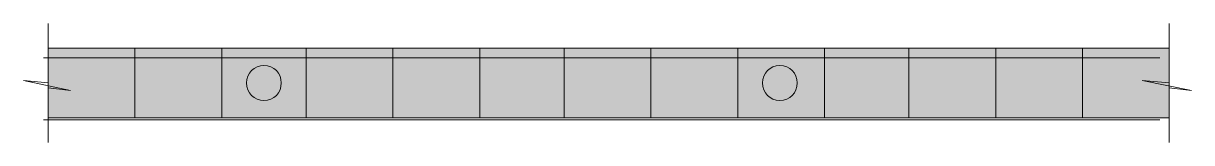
# Model space of a CAD drawing. Header units: metres. Extents: x 1 to 566, y 107 to 164.
import ezdxf

# ---------------------------------------------------------------- set-up
doc = ezdxf.new("R2010")
doc.units = ezdxf.units.M
for name, color, linetype, true_color in [('FILL_RED_FF0000', 7, 'Continuous', 0xff0000), ('FILL_WHITE_FFFFFF', 7, 'Continuous', 0xffffff), ('FILL_YELLOW_FFFF00', 7, 'Continuous', 0xffff00), ('STROKE_BLACK_000000', 7, 'Continuous', 0x000000)]:
    doc.layers.add(name, color=color, linetype=linetype, true_color=true_color)

msp = doc.modelspace()

# ---------------------------------------------------------------- hatches: boundary and pattern name
at = {"layer": 'FILL_RED_FF0000', "true_color": 0xff0000}
h = msp.add_hatch(color=7, dxfattribs=at)
h.dxf.hatch_style = 1
h.paths.add_polyline_path([(54.81, 118.8), (54.81, 152.4), (96.81, 152.4), (96.81, 118.8), (54.81, 118.8)])
h = msp.add_hatch(color=7, dxfattribs=at)
h.dxf.hatch_style = 1
h.paths.add_polyline_path([(137.61, 152.4), (179.61, 152.4), (179.61, 118.8), (137.61, 118.8), (137.61, 152.4)])
h = msp.add_hatch(color=7, dxfattribs=at)
h.dxf.hatch_style = 1
h.paths.add_polyline_path([(221.61, 118.8), (221.61, 152.4), (262.41, 152.4), (262.41, 118.8), (221.61, 118.8)])
h = msp.add_hatch(color=7, dxfattribs=at)
h.dxf.hatch_style = 1
h.paths.add_polyline_path([(304.41, 118.8), (304.41, 152.4), (346.41, 152.4), (346.41, 118.8), (304.41, 118.8)])
h = msp.add_hatch(color=7, dxfattribs=at)
h.dxf.hatch_style = 1
h.paths.add_polyline_path([(388.41, 118.8), (388.41, 152.4), (429.21, 152.4), (429.21, 118.8), (388.41, 118.8)])
h = msp.add_hatch(color=7, dxfattribs=at)
h.dxf.hatch_style = 1
h.paths.add_polyline_path([(471.21, 118.8), (471.21, 152.4), (513.21, 152.4), (513.21, 118.8), (471.21, 118.8)])
at = {"layer": 'FILL_WHITE_FFFFFF', "true_color": 0xffffff}
h = msp.add_hatch(color=7, dxfattribs=at)
h.dxf.hatch_style = 1
h.paths.add_polyline_path([(54.81, 118.8), (12.81, 118.8), (12.81, 152.4), (54.81, 152.4), (54.81, 118.8)])
h = msp.add_hatch(color=7, dxfattribs=at)
h.dxf.hatch_style = 1
h.paths.add_polyline_path([(137.61, 152.4), (137.61, 118.8), (96.81, 118.8), (96.81, 152.4), (137.61, 152.4)])
h = msp.add_hatch(color=7, dxfattribs=at)
h.dxf.hatch_style = 1
h.paths.add_polyline_path([(221.61, 152.4), (221.61, 118.8), (179.61, 118.8), (179.61, 152.4), (221.61, 152.4)])
h = msp.add_hatch(color=7, dxfattribs=at)
h.dxf.hatch_style = 1
h.paths.add_polyline_path([(304.41, 152.4), (304.41, 118.8), (262.41, 118.8), (262.41, 152.4), (304.41, 152.4)])
h = msp.add_hatch(color=7, dxfattribs=at)
h.dxf.hatch_style = 1
h.paths.add_polyline_path([(388.41, 152.4), (388.41, 118.8), (346.41, 118.8), (346.41, 152.4), (388.41, 152.4)])
h = msp.add_hatch(color=7, dxfattribs=at)
h.dxf.hatch_style = 1
h.paths.add_polyline_path([(471.21, 152.4), (471.21, 118.8), (429.21, 118.8), (429.21, 152.4), (471.21, 152.4)])
h = msp.add_hatch(color=7, dxfattribs=at)
h.dxf.hatch_style = 1
h.paths.add_polyline_path([(555.21, 152.4), (555.21, 118.8), (513.21, 118.8), (513.21, 152.4), (555.21, 152.4)])
at = {"layer": 'FILL_YELLOW_FFFF00', "true_color": 0xffff00}
h = msp.add_hatch(color=7, dxfattribs=at)
h.dxf.hatch_style = 1
h.paths.add_polyline_path([(125.45, 133.86), (124.97, 132.26), (124.22, 130.83), (123.21, 129.6), (121.98, 128.59), (120.55, 127.84), (118.95, 127.36), (117.21, 127.2), (115.47, 127.36), (113.87, 127.84), (112.44, 128.59), (111.21, 129.6), (110.2, 130.83), (109.45, 132.26), (108.97, 133.86), (108.81, 135.6), (108.97, 137.34), (109.45, 138.94), (110.2, 140.37), (111.21, 141.6), (112.44, 142.61), (113.87, 143.36), (115.47, 143.84), (117.21, 144), (118.95, 143.84), (120.55, 143.36), (121.98, 142.61), (123.21, 141.6), (124.22, 140.37), (124.97, 138.94), (125.45, 137.34), (125.61, 135.6), (125.45, 133.86)])
h = msp.add_hatch(color=7, dxfattribs=at)
h.dxf.hatch_style = 1
h.paths.add_polyline_path([(375.05, 133.86), (374.57, 132.26), (373.82, 130.83), (372.81, 129.6), (371.58, 128.59), (370.15, 127.84), (368.55, 127.36), (366.81, 127.2), (365.07, 127.36), (363.47, 127.84), (362.04, 128.59), (360.81, 129.6), (359.8, 130.83), (359.05, 132.26), (358.57, 133.86), (358.41, 135.6), (358.57, 137.34), (359.05, 138.94), (359.8, 140.37), (360.81, 141.6), (362.04, 142.61), (363.47, 143.36), (365.07, 143.84), (366.81, 144), (368.55, 143.84), (370.15, 143.36), (371.58, 142.61), (372.81, 141.6), (373.82, 140.37), (374.57, 138.94), (375.05, 137.34), (375.21, 135.6), (375.05, 133.86)])

# ---------------------------------------------------------------- linework, layer by layer
at = {"layer": 'FILL_RED_FF0000', "lineweight": 0, "true_color": 0xff0000}
for points in [[(54.81, 118.8), (54.81, 152.4), (96.81, 152.4), (96.81, 118.8)], [(137.61, 152.4), (179.61, 152.4), (179.61, 118.8), (137.61, 118.8)], [(221.61, 118.8), (221.61, 152.4), (262.41, 152.4), (262.41, 118.8)], [(304.41, 118.8), (304.41, 152.4), (346.41, 152.4), (346.41, 118.8)], [(388.41, 118.8), (388.41, 152.4), (429.21, 152.4), (429.21, 118.8)], [(471.21, 118.8), (471.21, 152.4), (513.21, 152.4), (513.21, 118.8)]]:
    msp.add_lwpolyline(points, close=True, dxfattribs=at)
at = {"layer": 'FILL_WHITE_FFFFFF', "lineweight": 0, "true_color": 0xffffff}
for points in [[(54.81, 118.8), (12.81, 118.8), (12.81, 152.4), (54.81, 152.4)], [(137.61, 152.4), (137.61, 118.8), (96.81, 118.8), (96.81, 152.4)], [(221.61, 152.4), (221.61, 118.8), (179.61, 118.8), (179.61, 152.4)], [(304.41, 152.4), (304.41, 118.8), (262.41, 118.8), (262.41, 152.4)], [(388.41, 152.4), (388.41, 118.8), (346.41, 118.8), (346.41, 152.4)], [(471.21, 152.4), (471.21, 118.8), (429.21, 118.8), (429.21, 152.4)], [(555.21, 152.4), (555.21, 118.8), (513.21, 118.8), (513.21, 152.4)]]:
    msp.add_lwpolyline(points, close=True, dxfattribs=at)
at = {"layer": 'FILL_YELLOW_FFFF00', "lineweight": 0, "true_color": 0xffff00}
for points in [[(125.45, 133.86), (124.97, 132.26), (124.22, 130.83), (123.21, 129.6), (121.98, 128.59), (120.55, 127.84), (118.95, 127.36), (117.21, 127.2), (115.47, 127.36), (113.87, 127.84), (112.44, 128.59), (111.21, 129.6), (110.2, 130.83), (109.45, 132.26), (108.97, 133.86), (108.81, 135.6), (108.97, 137.34), (109.45, 138.94), (110.2, 140.37), (111.21, 141.6), (112.44, 142.61), (113.87, 143.36), (115.47, 143.84), (117.21, 144), (118.95, 143.84), (120.55, 143.36), (121.98, 142.61), (123.21, 141.6), (124.22, 140.37), (124.97, 138.94), (125.45, 137.34), (125.61, 135.6)], [(375.05, 133.86), (374.57, 132.26), (373.82, 130.83), (372.81, 129.6), (371.58, 128.59), (370.15, 127.84), (368.55, 127.36), (366.81, 127.2), (365.07, 127.36), (363.47, 127.84), (362.04, 128.59), (360.81, 129.6), (359.8, 130.83), (359.05, 132.26), (358.57, 133.86), (358.41, 135.6), (358.57, 137.34), (359.05, 138.94), (359.8, 140.37), (360.81, 141.6), (362.04, 142.61), (363.47, 143.36), (365.07, 143.84), (366.81, 144), (368.55, 143.84), (370.15, 143.36), (371.58, 142.61), (372.81, 141.6), (373.82, 140.37), (374.57, 138.94), (375.05, 137.34), (375.21, 135.6)]]:
    msp.add_lwpolyline(points, close=True, dxfattribs=at)
at = {"layer": 'STROKE_BLACK_000000', "lineweight": 0, "true_color": 0x000000}
for points in [[(12.81, 164.4), (12.81, 135.6), (0.81, 136.8), (23.61, 132), (12.81, 133.2), (12.81, 106.8)], [(555.21, 164.4), (555.21, 135.6), (542.01, 136.8), (566.01, 132), (555.21, 133.2), (555.21, 106.8)], [(10.61, 147.84), (550.61, 147.84)], [(125.61, 135.6), (125.45, 137.34), (124.97, 138.94), (124.22, 140.37), (123.21, 141.6), (121.98, 142.61), (120.55, 143.36), (118.95, 143.84), (117.21, 144), (115.47, 143.84), (113.87, 143.36), (112.44, 142.61), (111.21, 141.6), (110.2, 140.37), (109.45, 138.94), (108.97, 137.34), (108.81, 135.6), (108.97, 133.86), (109.45, 132.26), (110.2, 130.83), (111.21, 129.6), (112.44, 128.59), (113.87, 127.84), (115.47, 127.36), (117.21, 127.2), (118.95, 127.36), (120.55, 127.84), (121.98, 128.59), (123.21, 129.6), (124.22, 130.83), (124.97, 132.26), (125.45, 133.86), (125.61, 135.6)], [(375.21, 135.6), (375.05, 137.34), (374.57, 138.94), (373.82, 140.37), (372.81, 141.6), (371.58, 142.61), (370.15, 143.36), (368.55, 143.84), (366.81, 144), (365.07, 143.84), (363.47, 143.36), (362.04, 142.61), (360.81, 141.6), (359.8, 140.37), (359.05, 138.94), (358.57, 137.34), (358.41, 135.6), (358.57, 133.86), (359.05, 132.26), (359.8, 130.83), (360.81, 129.6), (362.04, 128.59), (363.47, 127.84), (365.07, 127.36), (366.81, 127.2), (368.55, 127.36), (370.15, 127.84), (371.58, 128.59), (372.81, 129.6), (373.82, 130.83), (374.57, 132.26), (375.05, 133.86), (375.21, 135.6)], [(550.61, 117.84), (10.61, 117.84)]]:
    msp.add_lwpolyline(points, dxfattribs=at)

doc.saveas('drawing.dxf')
